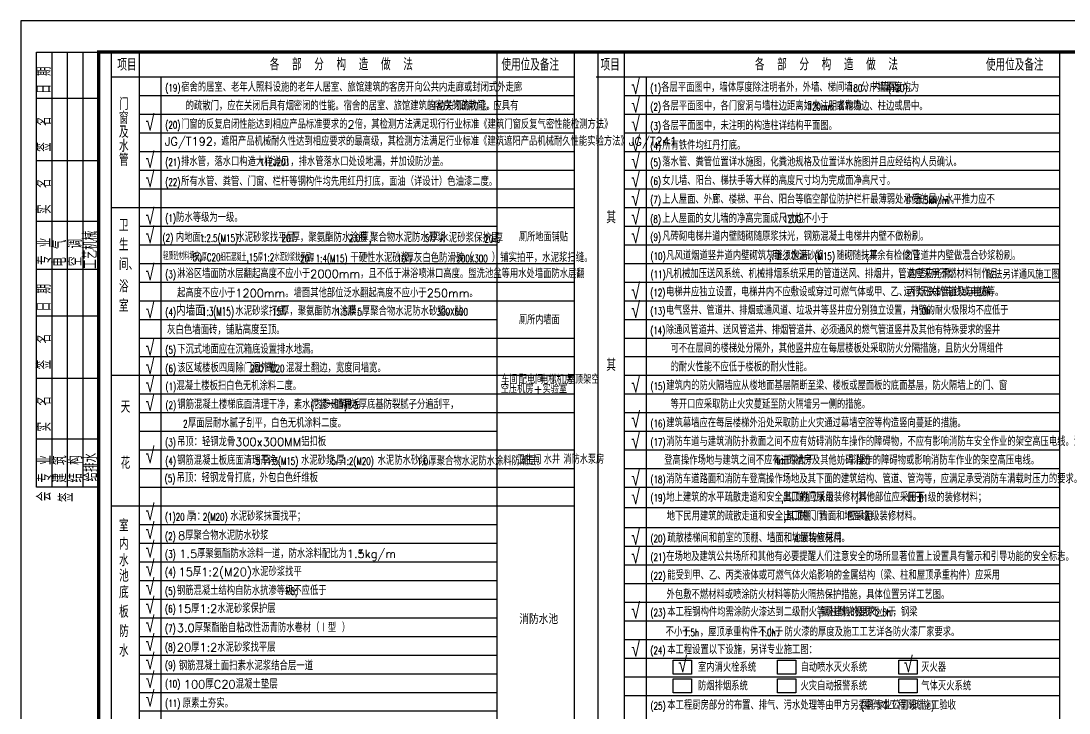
# Model space of a CAD drawing. Extents: x -1041549 to 749950, y -354245 to 17554.
# Drawn here: x -283176 to -249476, y -211064 to -188798 of the extents above; entities that cross this region are included whole.
import ezdxf

# ---------------------------------------------------------------- set-up
doc = ezdxf.new("R2010")
doc.units = 0
doc.header["$LTSCALE"] = 1000
doc.header["$MEASUREMENT"] = 0
doc.layers.add('14', color=1, linetype='Continuous')
doc.layers.add('PUB_TITLE', color=4, linetype='Continuous')
doc.styles.add('_TCH_DIM', font='SIMPLEX', dxfattribs={"bigfont": 'GBCBIG'})
doc.styles.add('hztxt', font='romand_pkpm', dxfattribs={"bigfont": 'gbcbig'})
doc.styles.add('天正', font='SIMPLEX', dxfattribs={"width": 0.8, "bigfont": 'HZTXT'})

# ---------------------------------------------------------------- blocks, each defined once
blk = doc.blocks.new('A$C393D5F54')
at = {"layer": '14', "color": 14}
for p, q in [((0, 446), (0, 14446)), ((0, 14446), (2000, 14446)), ((500, 446), (500, 14446)), ((1000, 446), (1000, 14446)), ((1500, 446), (1500, 14446)), ((2000, 446), (2000, 14446)), ((2000, 12946), (0, 12946)), ((2000, 10946), (0, 10946)), ((2000, 8990), (0, 8990)), ((2000, 7446), (0, 7446)), ((2000, 5946), (0, 5946)), ((2000, 3946), (0, 3946)), ((2000, 1990), (0, 1990)), ((2000, 446), (0, 446))]:
    blk.add_line(p, q, dxfattribs=at)
at = {"layer": '14', "color": 14, "style": 'hztxt', "width": 0.85}
for s, p in [('日 期', (462, 13105)), ('签  名', (466, 11238)), ('实  名', (466, 9238)), ('工艺机械', (1953, 7471)), ('专 业', (472, 7598)), ('电 气', (957, 7540)), ('空 调', (1460, 7558)), ('日 期', (462, 6105)), ('签  名', (466, 4238)), ('实  名', (466, 2238)), ('专 业', (480, 598)), ('建 筑', (967, 592)), ('结 构', (1470, 597)), ('给排水', (1970, 629)), ('会', (470, -3)), ('签', (1174, -27))]:
    blk.add_text(s, height=450, rotation=90, dxfattribs=at).set_placement(p)

msp = doc.modelspace()

# ---------------------------------------------------------------- linework, layer by layer
at = {"layer": 'PUB_TITLE'}
for p, q in [((-279376.1, -191197.9), (-265376.1, -191197.9)), ((-263776.5, -191197.9), (-249776.5, -191197.9)), ((-279376.1, -191797.9), (-265376.1, -191797.9)), ((-263776.5, -191797.9), (-249776.5, -191797.9)), ((-279376.1, -192397.9), (-265376.1, -192397.9)), ((-263776.5, -192397.9), (-249776.5, -192397.9)), ((-279376.1, -192997.9), (-265376.1, -192997.9)), ((-263776.5, -192997.9), (-249776.5, -192997.9)), ((-279376.1, -193597.9), (-265376.1, -193597.9)), ((-263776.5, -193597.9), (-249776.5, -193597.9)), ((-279376.1, -194197.9), (-265376.1, -194197.9)), ((-263776.5, -194197.9), (-249776.5, -194197.9)), ((-280276.1, -194797.9), (-265376.1, -194797.9)), ((-263776.5, -194797.9), (-249776.5, -194797.9)), ((-279376.1, -195397.9), (-267875.9, -195397.9)), ((-263776.5, -195397.9), (-249776.5, -195397.9)), ((-279376.1, -195997.9), (-267875.9, -195997.9)), ((-279376.1, -195997.9), (-267875.9, -195997.9)), ((-263776.5, -195997.9), (-249776.5, -195997.9)), ((-279376.1, -196597.9), (-265376.1, -196597.9)), ((-263776.5, -196597.9), (-249776.5, -196597.9)), ((-279376.1, -197197.9), (-265376.1, -197197.9)), ((-263776.5, -197197.9), (-249776.5, -197197.9)), ((-279376.1, -197797.9), (-265376.1, -197797.9)), ((-263776.5, -197797.9), (-249776.5, -197797.9)), ((-279376.1, -198397.9), (-267875.9, -198397.9)), ((-263776.5, -198397.9), (-249776.5, -198397.9)), ((-279376.1, -198997.9), (-265376.1, -198997.9)), ((-263776.5, -198997.9), (-249776.5, -198997.9)), ((-279376.1, -199597.9), (-265376.1, -199597.9)), ((-263776.5, -199597.9), (-249776.5, -199597.9)), ((-280276.1, -200197.9), (-265376.1, -200197.9)), ((-279376.1, -200197.9), (-265376.1, -200197.9)), ((-263776.5, -200197.9), (-249776.5, -200197.9)), ((-279376.1, -200797.9), (-265376.1, -200797.9)), ((-279376.1, -200797.9), (-267875.9, -200797.9)), ((-263776.5, -200797.9), (-249776.5, -200797.9)), ((-279376.1, -201397.9), (-265376.1, -201397.9)), ((-279376.1, -201397.9), (-267875.9, -201397.9)), ((-263776.5, -201397.9), (-249776.5, -201397.9)), ((-279376.1, -201997.9), (-267875.9, -201997.9)), ((-263776.5, -201997.9), (-249776.5, -201997.9)), ((-279376.1, -202597.9), (-265376.1, -202597.9)), ((-279376.1, -202597.9), (-267875.9, -202597.9)), ((-263776.5, -202597.9), (-249776.5, -202597.9)), ((-279376.1, -203197.9), (-265376.1, -203197.9)), ((-263776.5, -203197.9), (-249776.5, -203197.9)), ((-279376.1, -203797.9), (-265376.1, -203797.9)), ((-263776.5, -203797.9), (-249776.5, -203797.9)), ((-280276.1, -204397.9), (-265376.1, -204397.9)), ((-263776.5, -204447.9), (-249776.5, -204447.9)), ((-279376.1, -204997.9), (-267875.9, -204997.9)), ((-263776.5, -205097.9), (-249776.5, -205097.9)), ((-279376.1, -205597.9), (-267875.9, -205597.9)), ((-263776.5, -205697.9), (-249776.5, -205697.9)), ((-279376.1, -206197.9), (-267875.9, -206197.9)), ((-263776.5, -206297.9), (-249776.5, -206297.9)), ((-279376.1, -206797.9), (-267875.9, -206797.9)), ((-263776.5, -206897.9), (-249776.5, -206897.9)), ((-279376.1, -207397.9), (-267875.9, -207397.9)), ((-263776.5, -207497.9), (-249776.5, -207497.9)), ((-279376.1, -207997.9), (-267875.9, -207997.9)), ((-263776.5, -208097.9), (-249776.5, -208097.9)), ((-279376.1, -208597.9), (-267875.9, -208597.9)), ((-263776.5, -208697.9), (-249776.5, -208697.9)), ((-279376.1, -209197.9), (-267875.9, -209197.9)), ((-263776.5, -209297.9), (-249776.5, -209297.9)), ((-279376.1, -209797.9), (-267875.9, -209797.9)), ((-263776.5, -209897.9), (-249776.5, -209897.9)), ((-279376.1, -210397.9), (-267875.9, -210397.9)), ((-263776.5, -210497.9), (-249776.5, -210497.9)), ((-279376.1, -210997.8), (-267875.9, -210997.8))]:
    msp.add_line(p, q, dxfattribs=at)
for points in [[(-283176.4, -230797.8), (-223776.4, -230797.8), (-223776.4, -188797.8), (-283176.4, -188797.8)], [(-280276.1, -229797.8), (-265376.1, -229797.8), (-265376.1, -189797.8), (-280276.1, -189797.8)], [(-264626.5, -229797.8), (-249776.5, -229797.8), (-249776.5, -189797.8), (-264626.5, -189797.8)], [(-262206, -209363.5), (-261616.3, -209363.5), (-261616.3, -209809.1), (-262206, -209809.1)], [(-258845.6, -209363.5), (-258255.9, -209363.5), (-258255.9, -209809.1), (-258845.6, -209809.1)], [(-254949.3, -209363.5), (-254359.6, -209363.5), (-254359.6, -209809.1), (-254949.3, -209809.1)], [(-262206, -209963.5), (-261616.3, -209963.5), (-261616.3, -210409.1), (-262206, -210409.1)], [(-258845.6, -209963.5), (-258255.9, -209963.5), (-258255.9, -210409.1), (-258845.6, -210409.1)], [(-254949.3, -209963.5), (-254359.6, -209963.5), (-254359.6, -210409.1), (-254949.3, -210409.1)]]:
    msp.add_lwpolyline(points, close=True, dxfattribs=at)
at = {"layer": 'PUB_TITLE', "const_width": 100}
msp.add_lwpolyline([(-280676.4, -229797.8), (-224776.4, -229797.8), (-224776.4, -189797.8), (-280676.4, -189797.8)], close=True, dxfattribs=at)
at = {"layer": 'PUB_TITLE'}
for points in [[(-279376.1, -189797.8), (-279376.1, -229797.8)], [(-267875.9, -189797.8), (-267875.9, -229797.8)], [(-263776.5, -189797.8), (-263776.5, -229797.8)], [(-280276.1, -190597.9), (-265376.1, -190597.9)], [(-279376.1, -190597.9), (-265376.1, -190597.9)], [(-278676.1, -190597.9), (-278676.1, -229797.8)], [(-264676.5, -190597.9), (-249826.5, -190597.9)], [(-263776.5, -190597.9), (-249776.5, -190597.9)], [(-263076.5, -190597.9), (-263076.5, -229797.8)]]:
    msp.add_lwpolyline(points, dxfattribs=at)

# ---------------------------------------------------------------- block references
at = {"layer": '14', "color": 6}
msp.add_blockref('A$C393D5F54', (-282676.4, -204243.4), dxfattribs=at)

# ---------------------------------------------------------------- texts
at = {"layer": 'PUB_TITLE', "style": '_TCH_DIM'}
for s, height, p in [('项目', 385.82, (-280076.1, -190397.9)), ('各', 385.8, (-275175.7, -190387)), ('部', 385.8, (-274460.5, -190387)), ('分', 385.8, (-273745.4, -190387)), ('构', 385.8, (-273030.3, -190387)), ('造', 385.8, (-272315.1, -190387)), ('做', 385.8, (-271600, -190387)), ('法', 385.8, (-270884.9, -190387)), ('使用位及备注', 385.82, (-267726.4, -190397.9)), ('项目', 385.82, (-264538.3, -190397.9)), ('各', 385.8, (-259576.1, -190387)), ('部', 385.8, (-258860.9, -190387)), ('分', 385.8, (-258145.8, -190387)), ('构', 385.8, (-257430.7, -190387)), ('造', 385.8, (-256715.5, -190387)), ('做', 385.8, (-256000.4, -190387)), ('法', 385.8, (-255285.3, -190387)), ('使用位及备注', 385.82, (-252149.2, -190397.9)), ('宿舍的居室、老年人照料设施的老年人居室、旅馆建筑的客房开向公共内走廊或封闭式外走廊', 267.457, (-278026, -191068.3)), ('各层平面图中，墙体厚度除注明者外，外墙、梯间墙、分户墙厚度均为', 267.457, (-262588.1, -191074.1)), ('、内墙厚', 267.46, (-256077.2, -191074.1)), ('。', 267.5, (-254633, -191074.1)), ('门', 385.8, (-280025, -191659.8)), ('的疏散门，应在关闭后具有烟密闭的性能。宿舍的居室、旅馆建筑的客房的疏散门，应具有', 267.457, (-277881, -191668.3)), ('自动关闭的功能。', 267.46, (-270083.5, -191672.1)), ('各层平面图中，各门窗洞与墙柱边距离如未注明者均为', 267.457, (-262556.4, -191674.1)), ('或靠墙边、柱边或居中。', 267.457, (-256964.7, -191674.1)), ('窗', 385.8, (-280025, -192109.8)), ('门窗的反复启闭性能达到相应产品标准要求的2倍，其检测方法满足现行行业标准《建筑门窗反复气密性能检测方法》', 267.457, (-278028.2, -192262.9)), ('各层平面图中，未注明的构造柱详结构平面图。', 267.457, (-262556.4, -192304.6)), ('及', 385.8, (-280025, -192559.8)), ('水', 385.8, (-280025, -193009.8)), ('JG/T192，遮阳产品机械耐久性达到相应要求的最高级，其检测方法满足行业标准《建筑遮阳产品机械耐久性能实验方法》JG/T241', 267.457, (-278552, -192808.6)), ('所有铁件均红丹打底。', 267.46, (-262556.4, -192938.6)), ('管', 385.8, (-280025, -193459.8)), ('排水管，落水口构造大样详见', 267.457, (-278028.2, -193462.9)), ('，排水管落水口处设地漏，并加设防沙盖。', 267.457, (-274514.8, -193462.9)), ('落水管、粪管位置详水施图，化粪池规格及位置详水施图并且应经结构人员确认。', 267.457, (-262556.4, -193474.1)), ('所有水管、粪管、门窗、栏杆等钢构件均先用红丹打底，面油（详设计）色油漆二度。', 267.457, (-278028.2, -194100.4)), ('女儿墙、阳台、梯扶手等大样的高度尺寸均为完成面净高尺寸。', 267.457, (-262556.4, -194074.1)), ('上人屋面、外廊、楼梯、平台、阳台等临空部位防护栏杆最薄弱处承受的最小水平推力应不', 267.457, (-262559.2, -194675.8)), ('小于', 267.46, (-254740.4, -194685.6)), ('。', 267.5, (-253265.6, -194685.6)), ('防水等级为一级。', 267.46, (-278186.6, -195260.1)), ('其', 385.8, (-264354.6, -195308.6)), ('上人屋面的女儿墙的净高完面成尺寸均不小于', 267.457, (-262559.2, -195292.7)), ('卫', 385.8, (-280026.8, -195562.9)), ('。', 267.5, (-258063.3, -195292.7)), ('生', 385.8, (-280026.8, -196187.9)), ('厕所地面铺贴', 262.35, (-267165.1, -195884.6)), ('凡砖砌电梯井道内壁随砌随原浆抹光，钢筋混凝土电梯井内壁不做粉刷。', 267.457, (-262556.4, -195867.1)), ('间、', 385.82, (-280026.8, -196812.9)), ('凡风道烟道竖井道内壁砌筑灰缝须饱满', 267.457, (-262427.2, -196485.6)), ('用', 267.5, (-259038.2, -196485.6)), ('水泥砂浆', 267.46, (-258439.5, -196485.6)), ('随砌随抹平', 267.46, (-256963.5, -196485.6)), ('其余有检修门', 267.46, (-255910.8, -196485.6)), ('之管道井内壁做混合砂浆粉刷。', 267.457, (-254783.5, -196485.6)), ('淋浴区墙面防水层翻起高度不应小于2000mm，且不低于淋浴喷淋口高度。盥洗池盆等用水处墙面防水层翻', 267.457, (-278154.9, -197068.1)), ('凡机械加压送风系统、机械排烟系统采用的管道送风、排烟井，管道应采用不燃材料制作且', 267.457, (-262457, -197070.6)), ('内壁应光滑。', 267.46, (-254641.4, -197070.6)), ('做法另详通风施工图', 262.35, (-252140.3, -197089.2)), ('浴', 385.8, (-280026.8, -197527.5)), ('起高度不应小于1200mm。墙面其他部位泛水翻起高度不应小于250mm。', 267.457, (-278154.9, -197688.3)), ('电梯井应独立设置，电梯井内不应敷设或穿过可燃气体或甲、乙、丙类液体管道及与电梯', 267.457, (-262435.3, -197655.7)), ('运行无关的电线或电缆等。', 267.457, (-254797.2, -197655.9)), ('室', 385.8, (-280026.8, -198152.5)), ('水泥砂浆打底', 270.07, (-276285.4, -198271.6)), ('厚，聚氨酯防水涂膜', 270.07, (-274817.9, -198271.6)), ('厚，', 270.07, (-272673.6, -198271.6)), ('厚聚合物水泥防水砂浆，贴', 270.071, (-272217.8, -198275.7)), ('电气竖井、管道井、排烟或通风道、垃圾井等竖井应分别独立设置，井壁的耐火极限均不应低于', 262.135, (-262439, -198244.9)), ('。', 262.1, (-253919.9, -198244.9)), ('厕所内墙面', 262.35, (-267165.1, -198554.1)), ('灰白色墙面砖，铺贴高度至顶。', 270.071, (-278478.9, -198875.7)), ('除通风管道井、送风管道井、排烟管道井、必须通风的燃气管道竖井及其他有特殊要求的竖井', 262.135, (-262439, -198873.8)), ('下沉式地面应在沉箱底设置排水地漏。', 267.457, (-278153.2, -199500.9)), ('可不在层间的楼梯处分隔外，其他竖井应在每层楼板处采取防火分隔措施，且防火分隔组件', 267.457, (-262290.2, -199468.3)), ('该区域楼板四周除门洞外做', 267.457, (-278153.2, -200097.9)), ('高', 267.5, (-275333.4, -200097.9)), ('混凝土翻边，宽度同墙宽。', 267.457, (-274655.4, -200097.9)), ('其', 385.8, (-264354.6, -200058.6)), ('的耐火性能不应低于楼板的耐火性能。', 267.457, (-262290.2, -200068.3)), ('混凝土楼板扫白色无机涂料二度。', 267.458, (-278179.5, -200674.1)), ('空压机房+实验室', 262.35, (-267745.7, -200768.5)), ('车间', 262.35, (-267735.8, -200469.2)), ('配电间', 262.35, (-267170.6, -200469.2)), ('电梯机房', 262.35, (-266483.2, -200477.2)), ('屋顶架空', 262.35, (-265627.1, -200469.2)), ('建筑内的防火隔墙应从楼地面基层隔断至梁、楼板或屋面板的底面基层，防火隔墙上的门、窗', 267.457, (-262428.5, -200668.3)), ('天', 385.8, (-279970.8, -201405.5)), ('钢筋混凝土楼梯底面清理干净，素水泥浆一道甩毛', 267.458, (-278147.8, -201274.1)), ('内参建筑胶', 267.46, (-273753.6, -201274.1)), ('，', 267.5, (-272669.3, -201274.1)), ('厚底基防裂腻子分遍刮平，', 267.458, (-272316.1, -201274.1)), ('等开口应采取防止火灾蔓延至防火隔墙另一侧的措施。', 267.457, (-262290.2, -201268.3)), ('厚面层耐水腻子刮平，白色无机涂料二度。', 267.458, (-277806.8, -201874.1)), ('建筑幕墙应在每层楼梯外沿处采取防止火灾通过幕墙空腔等构造竖向蔓延的措施。', 267.457, (-262428.5, -201868.3)), ('吊顶：轻钢龙骨300x300MM铝扣板', 267.458, (-278157.8, -202474.1)), ('消防车道与建筑消防扑救面之间不应有妨碍消防车操作的障碍物，不应有影响消防车安全作业的架空高压电线。消防车', 267.457, (-262428.5, -202468.3)), ('花', 385.8, (-279970.8, -203205.5)), ('钢筋混凝土板底面清理干净，', 267.458, (-278154.9, -203074.1)), ('厚', 267.5, (-275465.5, -203074.1)), ('水泥砂浆，', 267.46, (-274169.5, -203074.1)), ('厚', 267.5, (-273037.6, -203074.1)), ('水泥防水砂浆，', 267.46, (-271710, -203074.1)), ('厚聚合物水泥防水涂料防潮层。', 267.458, (-270074.9, -203092.4)), ('卫生间', 262.35, (-267226.5, -203048.7)), ('水井', 262.35, (-266366.9, -203040.2)), ('消防水泵房', 262.35, (-265734.7, -203040.2)), ('登高操作场地与建筑之间不应有进深大于', 267.457, (-262490.2, -203068.3)), ('的裙房及其他妨碍消防', 267.46, (-258548, -203068.3)), ('车操作的障碍物或影响消防车作业的架空高压电线。', 267.457, (-256590.2, -203068.3)), ('吊顶：轻钢龙骨打底，外包白色纤维板', 267.458, (-278172.7, -203633)), ('消防车道路面和消防车登高操作场地及其下面的建筑结构、管道、管沟等，应满足承受消防车满载时压力的要求。', 267.457, (-262428.5, -203668.3)), ('地上建筑的水平疏散走道和安全出口的门厅', 267.457, (-262426.5, -204260.1)), ('其顶棚应采用', 267.46, (-258648.1, -204260.1)), ('级装修材料', 267.46, (-257305.7, -204260.1)), ('其他部位应采用不', 267.46, (-256253, -204260.1)), ('低于', 267.46, (-254696.7, -204268.3)), ('级的装修材料；', 267.46, (-254014.2, -204268.3)), ('室', 385.8, (-280021.9, -205223.1)), ('厚', 267.5, (-277845.8, -204872.7)), ('：', 267.5, (-277524.3, -204872.7)), ('水泥砂浆抹面找平；', 267.46, (-276442.3, -204872.7)), ('地下民用建筑的疏散走道和安全出口的门厅', 267.457, (-262414.2, -204868.3)), ('其顶棚、墙面和地面均', 267.46, (-258572.9, -204868.3)), ('应采用', 267.46, (-256596.7, -204868.3)), ('级装修材料。', 267.46, (-255838.3, -204868.3)), ('8厚聚合物水泥防水砂浆', 267.457, (-278123.6, -205488.6)), ('内', 385.8, (-280021.9, -205811.4)), ('疏散楼梯间和前室的顶棚、墙面和地面均应采用', 267.457, (-262394.8, -205568.4)), ('级装修材料。', 267.46, (-258132, -205568.4)), ('1.5厚聚氨酯防水涂料一道，防水涂料配比为1.5kg/m', 267.457, (-278086.1, -206075.4)), ('在场地及建筑公共场所和其他有必要提醒人们注意安全的场所显著位置上设置具有警示和引导功能的安全标志。', 267.457, (-262427.1, -206167.2)), ('水', 385.8, (-280021.9, -206339.4)), ('池', 385.8, (-280021.9, -206837.2)), ('15厚1:2(M20)水泥砂浆找平', 267.457, (-278105.4, -206656.8)), ('能受到甲、乙、丙类液体或可燃气体火焰影响的金属结构（梁、柱和屋顶承重构件）应采用', 267.457, (-262394.8, -206768.4)), ('底', 385.8, (-280021.9, -207371.2)), ('钢筋混凝土结构自防水抗渗等级不应低于', 267.457, (-278162.7, -207262)), ('外包敷不燃材料或喷涂防火材料等防火隔热保护措施，具体位置另详工艺图。', 267.457, (-262418.1, -207393.4)), ('板', 385.8, (-280021.9, -207996.2)), ('15厚1:2水泥砂浆保护层', 267.457, (-278162.7, -207840.1)), ('消防水池', 327.94, (-267151.3, -208202.9)), ('本工程钢构件均需涂防火漆达到二级耐火等级建筑的要求', 267.457, (-262394.8, -207951.5)), ('钢柱耐火极限不小于', 267.46, (-257448.3, -207951.5)), ('，钢梁', 267.46, (-255149.4, -207951.5)), ('防', 385.8, (-280021.9, -208621.2)), ('3.0厚聚酯胎自粘改性沥青防水卷材（Ⅰ型 ）', 267.457, (-278162.7, -208458)), ('不小于', 267.46, (-262446.4, -208593.4)), ('，屋顶承重构件不小于', 267.46, (-261347.4, -208593.4)), ('，防火漆的厚度及施工工艺详各防火漆厂家要求。', 267.457, (-258885.5, -208593.4)), ('水', 385.8, (-280021.9, -209246.2)), ('20厚1:2水泥砂浆找平层', 267.457, (-278162.7, -209086.3)), ('本工程设置以下设施，另详专业施工图：', 267.457, (-262397.7, -209165.1)), ('钢筋混凝土面扫素水泥浆结合层一道', 270.071, (-278103.6, -209682.1)), ('室内消火栓系统', 267.46, (-261409.3, -209731.5)), ('自动喷水灭火系统', 267.46, (-258111.3, -209731.5)), ('灭火器', 267.46, (-254228.9, -209731.5)), ('100厚C20混凝土垫层', 270.071, (-277942.4, -210275.5)), ('防烟排烟系统', 267.46, (-261409.3, -210331.5)), ('火灾自动报警系统', 267.46, (-258111.3, -210331.5)), ('气体灭火系统', 267.46, (-254228.9, -210331.5)), ('原素土夯实。', 270.07, (-277976, -210889.7)), ('本工程厨房部分的布置、排气、污水处理等由甲方另委托专业公司设计。', 267.457, (-262394.8, -210951.3)), ('需与本工程同时施工验收', 267.457, (-256053.7, -210951.3))]:
    msp.add_text(s, height=height, dxfattribs=at).set_placement(p)
at = {"layer": 'PUB_TITLE'}
for s, height, style, width, p in [('√', 495.2, '天正', 0.8, (-263552.9, -191148.4)), ('(19)', 235.7, '_TCH_DIM', 0.705882, (-278533.1, -191068.3)), ('(1)', 235.7, '_TCH_DIM', 0.705882, (-262936.7, -191074.1)), ('180', 235.7, '_TCH_DIM', 0.705882, (-256552.6, -191074.1)), ('(120)', 235.7, '_TCH_DIM', 0.705882, (-255298.5, -191074.1)), ('√', 495.2, '天正', 0.8, (-263552.7, -191748.4)), ('(2)', 235.7, '_TCH_DIM', 0.705882, (-262936.7, -191674.1)), ('120mm', 235.7, '_TCH_DIM', 0.705882, (-257883.8, -191674.1)), ('√', 495.2, '天正', 0.8, (-279167.2, -192324.3)), ('(20)', 235.7, '_TCH_DIM', 0.705882, (-278535.2, -192262.9)), ('√', 495.2, '天正', 0.8, (-263553.1, -192348.4)), ('(3)', 235.7, '_TCH_DIM', 0.705882, (-262936.7, -192304.6)), ('√', 495.2, '天正', 0.8, (-263554.1, -193012.9)), ('(4)', 235.7, '_TCH_DIM', 0.705882, (-262936.7, -192938.6)), ('√', 495.2, '天正', 0.8, (-279167.2, -193524.3)), ('√', 495.2, '天正', 0.8, (-263552.9, -193548.4)), ('(21)', 235.7, '_TCH_DIM', 0.705882, (-278535.2, -193462.9)), ('11ZJ201', 235.7, '_TCH_DIM', 0.705882, (-275497.2, -193462.9)), ('(5)', 235.7, '_TCH_DIM', 0.705882, (-262936.7, -193474.1)), ('√', 495.2, '天正', 0.8, (-279167.2, -194141.5)), ('√', 495.2, '天正', 0.8, (-263552.9, -194148.4)), ('(22)', 235.7, '_TCH_DIM', 0.705882, (-278535.2, -194100.4)), ('(6)', 235.7, '_TCH_DIM', 0.705882, (-262936.7, -194074.1)), ('√', 495.2, '天正', 0.8, (-263552.9, -194748.4)), ('(7)', 235.7, '_TCH_DIM', 0.705882, (-262939.5, -194675.8)), ('1.5kN/m', 235.7, '_TCH_DIM', 0.705882, (-254351, -194685.6)), ('√', 495.2, '天正', 0.8, (-279167.2, -195342.6)), ('√', 495.2, '天正', 0.8, (-263552.9, -195348.4)), ('(1)', 235.7, '_TCH_DIM', 0.705882, (-278535.2, -195260.1)), ('(8)', 235.7, '_TCH_DIM', 0.705882, (-262939.5, -195292.7)), ('1200', 235.7, '_TCH_DIM', 0.705882, (-258665.4, -195292.7)), ('√', 495.2, '天正', 0.8, (-279167.2, -195942.6)), ('√', 495.2, '天正', 0.8, (-263552.9, -195948.4)), ('(9)', 235.7, '_TCH_DIM', 0.705882, (-262936.7, -195867.1)), ('(10)', 235.7, '_TCH_DIM', 0.705882, (-262934.3, -196485.6)), (',', 235.7, '_TCH_DIM', 0.705882, (-259117.4, -196485.6)), ('1:3', 235.7, '_TCH_DIM', 0.705882, (-258843.5, -196485.6)), ('(M15)', 235.7, '_TCH_DIM', 0.705882, (-257660.7, -196485.6)), (',', 235.7, '_TCH_DIM', 0.705882, (-255990, -196485.6)), ('√', 495.2, '天正', 0.8, (-279167.2, -197142.6)), ('(3)', 235.7, '_TCH_DIM', 0.705882, (-278535.2, -197068.1)), ('(11)', 235.7, '_TCH_DIM', 0.705882, (-262932.3, -197070.6)), ('√', 495.2, '天正', 0.8, (-263552.9, -197748.4)), ('(12)', 235.7, '_TCH_DIM', 0.705882, (-262942.3, -197655.7)), ('√', 495.2, '天正', 0.8, (-279167.2, -198364)), ('√', 495.2, '天正', 0.8, (-263552.9, -198348.4)), ('(4)', 235.7, '_TCH_DIM', 0.705882, (-278533.3, -198284)), ('内墙面', 350, '天正', 0.8, (-278191.9, -198282.4)), ('1:3(M15)', 280, '天正', 0.6, (-277351.9, -198282.4)), ('15', 238, '_TCH_DIM', 0.705882, (-275105.9, -198271.6)), ('1.5', 238, '_TCH_DIM', 0.705882, (-273041.6, -198271.6)), ('5', 238, '_TCH_DIM', 0.705882, (-272357.7, -198271.6)), ('300X600', 238, '_TCH_DIM', 0.705882, (-269811.6, -198271.6)), ('(13)', 231.01, '_TCH_DIM', 0.705882, (-262935.9, -198244.9)), ('1.0h', 231.01, '_TCH_DIM', 0.705882, (-254424.6, -198244.9)), ('(14)', 231.01, '_TCH_DIM', 0.705882, (-262935.9, -198873.8)), ('√', 495.2, '天正', 0.8, (-279167.2, -199564)), ('(5)', 235.7, '_TCH_DIM', 0.705882, (-278533.5, -199500.9)), ('√', 495.2, '天正', 0.8, (-279167.2, -200164)), ('(6)', 235.7, '_TCH_DIM', 0.705882, (-278533.5, -200097.9)), ('√', 495.2, '天正', 0.8, (-279167.2, -200742.6)), ('200', 235.7, '_TCH_DIM', 0.705882, (-275808.7, -200097.9)), ('C20', 235.7, '_TCH_DIM', 0.705882, (-275138.7, -200097.9)), ('(1)', 235.7, '_TCH_DIM', 0.705882, (-278528.1, -200674.1)), ('√', 495.2, '天正', 0.8, (-263551.2, -200748.4)), ('(15)', 235.7, '_TCH_DIM', 0.705882, (-262935.6, -200668.3)), ('√', 495.2, '天正', 0.8, (-279167.2, -201342.6)), ('(2)', 235.7, '_TCH_DIM', 0.705882, (-278528.1, -201274.1)), ('(', 235.7, '_TCH_DIM', 0.705882, (-273864.6, -201274.1)), (')', 235.7, '_TCH_DIM', 0.705882, (-272780.2, -201274.1)), ('3', 235.7, '_TCH_DIM', 0.705882, (-272474.6, -201274.1)), ('√', 495.2, '天正', 0.8, (-263551.2, -201879.7)), ('2', 235.7, '_TCH_DIM', 0.705882, (-277965.2, -201874.1)), ('(16)', 235.7, '_TCH_DIM', 0.705882, (-262935.6, -201868.3)), ('(3)', 235.7, '_TCH_DIM', 0.705882, (-278538.1, -202474.1)), ('√', 495.2, '天正', 0.8, (-263551.2, -202548.4)), ('(17)', 235.7, '_TCH_DIM', 0.705882, (-262935.6, -202468.3)), ('√', 495.2, '天正', 0.8, (-279167.2, -203022.1)), ('(4)', 235.7, '_TCH_DIM', 0.705882, (-278535.2, -203074.1)), ('5', 235.7, '_TCH_DIM', 0.705882, (-275623.9, -203074.1)), ('1:3(M15)', 235.7, '_TCH_DIM', 0.705882, (-275270.8, -203074.1)), ('5', 235.7, '_TCH_DIM', 0.705882, (-273196.1, -203074.1)), ('1:2(M20)', 235.7, '_TCH_DIM', 0.705882, (-272842.9, -203074.1)), ('1.0', 235.7, '_TCH_DIM', 0.705882, (-270439.4, -203092.4)), ('4m', 235.7, '_TCH_DIM', 0.705882, (-258944.1, -203068.3)), ('√', 495.2, '天正', 0.8, (-263552.5, -203748.4)), ('(5)', 235.7, '_TCH_DIM', 0.705882, (-278553, -203633)), ('(18)', 235.7, '_TCH_DIM', 0.705882, (-262935.6, -203668.3)), ('√', 495.2, '天正', 0.8, (-263552.9, -204348.4)), ('(19)', 235.7, '_TCH_DIM', 0.705882, (-262933.5, -204260.1)), ('A', 235.7, '_TCH_DIM', 0.705882, (-257479.9, -204260.1)), ('B1', 235.7, '_TCH_DIM', 0.705882, (-254307.3, -204268.3)), ('√', 495.2, '天正', 0.8, (-279167.2, -204857.7)), (',', 235.7, '_TCH_DIM', 0.705882, (-258727.3, -204260.1)), (',', 235.7, '_TCH_DIM', 0.705882, (-256332.2, -204260.1)), ('√', 495.2, '天正', 0.8, (-279167.2, -205457.7)), ('(1)20', 235.7, '_TCH_DIM', 0.705882, (-278543, -204872.7)), ('1', 235.7, '_TCH_DIM', 0.705882, (-277651.1, -204872.7)), ('2(M20)', 235.7, '_TCH_DIM', 0.705882, (-277329.6, -204872.7)), (',', 235.7, '_TCH_DIM', 0.705882, (-258652.2, -204868.3)), ('A', 235.7, '_TCH_DIM', 0.705882, (-256012.6, -204868.3)), ('(2)', 235.7, '_TCH_DIM', 0.705882, (-278543, -205488.6)), ('√', 495.2, '天正', 0.8, (-263552.9, -205648.4)), ('√', 495.2, '天正', 0.8, (-279167.2, -206057.7)), ('(20)', 235.7, '_TCH_DIM', 0.705882, (-262933.5, -205568.4)), ('A', 235.7, '_TCH_DIM', 0.705882, (-258306.3, -205568.4)), ('(3)', 235.7, '_TCH_DIM', 0.705882, (-278543, -206075.4)), ('2', 117.8, '_TCH_DIM', 0.705882, (-272300.2, -205930.7)), ('√', 495.2, '天正', 0.8, (-263552.9, -206248.4)), ('(21)', 235.7, '_TCH_DIM', 0.705882, (-262934.1, -206167.2)), ('√', 495.2, '天正', 0.8, (-279167.2, -206657.7)), ('(4)', 235.7, '_TCH_DIM', 0.705882, (-278543, -206645.2)), ('(22)', 235.7, '_TCH_DIM', 0.705882, (-262933.5, -206768.4)), ('√', 495.2, '天正', 0.8, (-279167.2, -207257.7)), ('(5)', 235.7, '_TCH_DIM', 0.705882, (-278543, -207262)), ('P8;', 235.7, '_TCH_DIM', 0.705882, (-274658.2, -207262)), ('√', 495.2, '天正', 0.8, (-279167.2, -207857.7)), ('(6)', 235.7, '_TCH_DIM', 0.705882, (-278543, -207829.2)), ('√', 495.2, '天正', 0.8, (-263552.9, -208023.7)), ('√', 495.2, '天正', 0.8, (-279167.2, -208457.7)), ('(23)', 235.7, '_TCH_DIM', 0.705882, (-262933.5, -207951.5)), ('2.5h', 235.7, '_TCH_DIM', 0.705882, (-255696, -207951.5)), ('(7)', 235.7, '_TCH_DIM', 0.705882, (-278543, -208458)), (',', 235.7, '_TCH_DIM', 0.705882, (-257527.5, -207951.5)), ('√', 495.2, '天正', 0.8, (-279167.2, -209057.7)), ('1.5h', 235.7, '_TCH_DIM', 0.705882, (-261862.4, -208593.4)), ('1.0h', 235.7, '_TCH_DIM', 0.705882, (-259400.5, -208593.4)), ('(8)', 235.7, '_TCH_DIM', 0.705882, (-278543, -209060)), ('√', 495.2, '天正', 0.8, (-263552.2, -209248.4)), ('(24)', 235.7, '_TCH_DIM', 0.705882, (-262936.5, -209165.1)), ('√', 495.2, '天正', 0.8, (-279167.2, -209657.7)), ('√', 495.2, '天正', 0.8, (-262041.1, -209751.8)), ('√', 495.2, '天正', 0.8, (-254784.5, -209751.8)), ('(9)', 235.7, '_TCH_DIM', 0.705882, (-278543, -209642.4)), ('√', 495.2, '天正', 0.8, (-279167.2, -210257.7)), ('(10)', 235.7, '_TCH_DIM', 0.705882, (-278539.6, -210242.3)), ('√', 495.2, '天正', 0.8, (-279167.2, -210857.6)), ('(11)', 235.7, '_TCH_DIM', 0.705882, (-278539.6, -210869.1)), ('(25)', 235.7, '_TCH_DIM', 0.705882, (-262933.5, -210951.3)), ('(', 235.7, '_TCH_DIM', 0.705882, (-256164.6, -210951.3)), (')', 235.7, '_TCH_DIM', 0.705882, (-253912.1, -210951.3))]:
    msp.add_text(s, height=height, dxfattribs=dict(at, style=style, width=width)).set_placement(p)
at = {"layer": 'PUB_TITLE', "color": 4, "style": '_TCH_DIM', "width": 0.705882}
for s, p in [('(2)', (-278624.9, -195895.6)), ('1:2.5(M15)', (-277431.1, -195903.5)), ('20', (-274795.3, -195903.5)), ('2.0', (-272631, -195903.5)), ('5', (-270184.5, -195903.5)), ('20', (-268272.6, -195924.7)), ('轻质砼材料填充,', (-278605.4, -196486.6)), ('50厚', (-277653.8, -196522)), ('C20细石混凝土,15厚1:2水泥砂浆找平层，', (-277199.7, -196522)), ('20厚', (-274197.6, -196555.3)), ('1:4(M15)', (-273698.7, -196555.3)), ('10', (-271079.7, -196555.6)), ('300X300', (-269176, -196562.3))]:
    msp.add_text(s, height=238, dxfattribs=at).set_placement(p)
at = {"layer": 'PUB_TITLE', "color": 4, "style": '_TCH_DIM'}
for s, height, p in [('内地面:     水泥砂浆找平层', 270.071, (-278197.1, -195903.5)), ('厚，聚氨酯防水涂膜', 270.07, (-274475.3, -195903.5)), ('厚', 270.1, (-272263, -195903.5)), ('聚合物水泥防水砂浆', 270.07, (-271953.8, -195903.5)), ('厚，', 270.07, (-270024.5, -195903.5)), ('水泥砂浆保护层', 270.07, (-269689.4, -195914.2)), ('厚', 270.1, (-267950.5, -195935.1)), ('干硬性水泥砂浆，', 270.07, (-272586.7, -196555.3)), ('厚灰白色防滑砖（', 270.07, (-270811.4, -196562.3)), ('）铺实拍平，水泥浆扫缝。', 270.071, (-268035.9, -196552))]:
    msp.add_text(s, height=height, dxfattribs=at).set_placement(p)
at = {"layer": 'PUB_TITLE', "color": 6, "style": '_TCH_DIM', "width": 0.705882}
msp.add_text(',', height=238, dxfattribs=at).set_placement((-271982.6, -195903.5))

doc.saveas('drawing.dxf')
